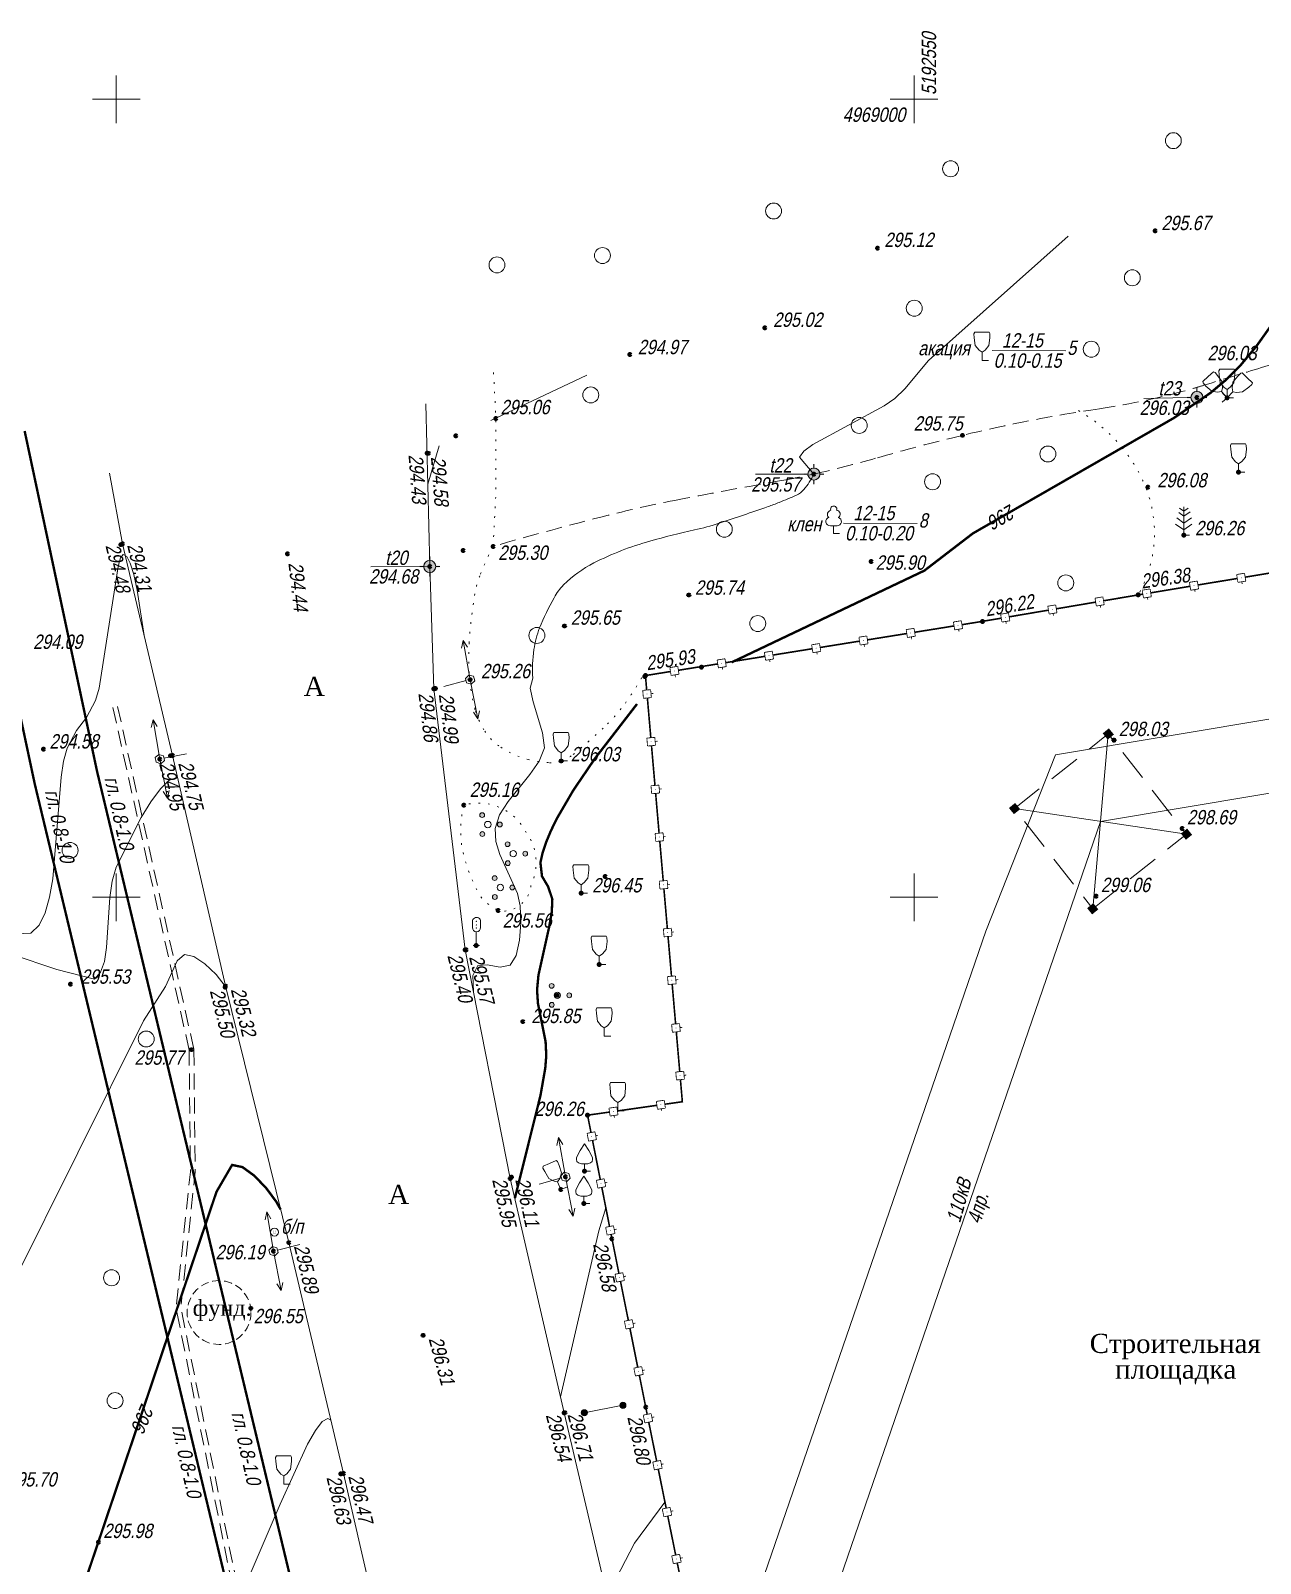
# Model space of a CAD drawing. Header units: metres. Extents: x 5191936 to 10384803, y 4968796 to 9938221.
# Drawn here: x 5192494.6 to 5192571.7, y 4968908.3 to 4969004.3 of the extents above; entities that cross this region are included whole.
import ezdxf

# ---------------------------------------------------------------- set-up
doc = ezdxf.new("R2010")
doc.units = ezdxf.units.M
for name, pattern in [('23', [3, 2, -1]), ('71100000a', [1, 0, -1]), ('DASHED', [0.75, 0.5, -0.25]), ('DASHEDX2', [1.5, 1, -0.5])]:
    doc.linetypes.add(name, pattern=pattern)
doc.layers.get('0').update_dxf_attribs({"lineweight": 18})
for name, color, linetype, lineweight in [('31252100', 7, 'Continuous', 18), ('51478210', 7, 'Continuous', 18), ('51478610', 7, 'Continuous', 18), ('62143700', 7, 'Continuous', 18), ('71100000', 7, 'Continuous', 18), ('71133100', 7, 'Continuous', 18), ('71133200', 7, 'Continuous', 18), ('71133300', 7, 'Continuous', 18), ('71133600', 7, 'Continuous', 18), ('71211000', 7, 'Continuous', 18), ('82212100', 7, 'Continuous', 18), ('CONTOURS-LABEL', 7, 'Continuous', 18), ('ELE_SKLAD', 7, 'Continuous', 18), ('GEO_POINTS', 7, 'Continuous', 18), ('Grid', 7, 'Continuous', 18), ('Otm', 7, 'Continuous', 18), ('R_Поверхность4_CNT-MAJ', 7, 'Continuous', 18), ('R_Поверхность4_CNT-MIN', 7, 'Continuous', 18), ('R_Поверхность5_CNT-MAJ', 7, 'Continuous', 18), ('R_Поверхность5_CNT-MIN', 7, 'Continuous', 18), ('Sit', 7, 'Continuous', 18), ('Text', 7, 'Continuous', 18), ('Text_com', 7, 'Continuous', 18), ('Us_znak', 7, 'Continuous', 18), ('Us_znak_fon', 7, 'Continuous', 18), ('Рамка и сетка', 7, 'Continuous', 18)]:
    doc.layers.add(name, color=color, linetype=linetype, lineweight=lineweight)
doc.styles.add('eskd', font='ESKD1.shx', dxfattribs={"width": 1.2, "oblique": 15})
doc.styles.get("Standard").update_dxf_attribs({"font": 'arial.ttf', "width": 0.8, "oblique": 13, "height": 0.9})
doc.styles.add('style1', font='times.ttf', dxfattribs={"height": 1})
doc.linetypes.add('ПОДЗ_ЛИНИИ_СВЯЗИ', pattern='A,4.8,-0.2,[133,ltypeshp.shx,S=0.2,R=0,X=-0.2,Y=0],-0.2,4.8,-2', length=12)

# ---------------------------------------------------------------- blocks, each defined once
blk = doc.blocks.new('NAPR')
at = {"layer": 'Us_znak', "color": 0, "linetype": 'Continuous', "lineweight": -2}
for p in [(-0.191, 2.038), (0.189, 2.037)]:
    blk.add_line(p, (0, 2.5), dxfattribs=at)
blk.add_lwpolyline([(0, 0), (0, 2.5)], dxfattribs=at)
blk = doc.blocks.new('51478210')
for p, q in [((0.05, 0.51), (0.05, 3.41)), ((-0.25, 0.52), (-0.55, 0)), ((0.35, 0.52), (-0.25, 0.52)), ((0, 0.05), (0.1, 0.05)), ((0, -0.05), (0, 0.05)), ((0.1, 0.05), (0.1, -0.05)), ((0.65, 0), (0.35, 0.52)), ((-0.55, 0), (-0.25, -0.52)), ((-0.25, -0.52), (0.35, -0.52)), ((0.1, -0.05), (0, -0.05)), ((0.35, -0.52), (0.65, 0))]:
    blk.add_line(p, q)
at = {"style": 'eskd', "oblique": 15}
blk.add_attdef('Z', (1.22, -0.87), '', height=2, dxfattribs=at)
blk = doc.blocks.new('51478610')
at = {"color": 7}
blk.add_wipeout([(0.5, 0.05), (0.48, 0.15), (0.44, 0.24), (0.39, 0.32), (0.32, 0.39), (0.24, 0.44), (0.15, 0.48), (0.05, 0.5), (-0.05, 0.5), (-0.15, 0.48), (-0.24, 0.44), (-0.32, 0.39), (-0.39, 0.32), (-0.44, 0.24), (-0.48, 0.15), (-0.5, 0.05), (-0.5, -0.05), (-0.48, -0.15), (-0.44, -0.24), (-0.39, -0.32), (-0.32, -0.39), (-0.24, -0.44), (-0.15, -0.48), (-0.05, -0.5), (0.05, -0.5), (0.15, -0.48), (0.24, -0.44), (0.32, -0.39), (0.39, -0.32), (0.44, -0.24), (0.48, -0.15), (0.5, -0.05)], dxfattribs=at)
at = {"color": 7, "const_width": 0.375}
blk.add_lwpolyline([(0.01, 0.01, 1), (-0.01, -0.01, 1), (0.01, 0.01)], format="xyb", close=True, dxfattribs=at)
blk.add_circle((0, 0), 0.5)
at = {"style": 'eskd', "oblique": 15}
blk.add_attdef('Z', (1.11, -0.78), '', height=2, dxfattribs=at)
blk = doc.blocks.new('71133200')
for p, q in [((-0.924145, 3.560442), (-1.024145, 3.360442)), ((-1.024145, 3.360442), (-0.977382, 2.864397)), ((-0.977382, 2.864397), (-0.861899, 1.88241)), ((-0.024145, 3.560442), (-0.924145, 3.560442)), ((-0.024145, 3.560442), (0.875855, 3.560442)), ((0.861899, 1.88241), (0.975974, 2.864397)), ((0.875855, 3.560442), (0.958164, 3.395824)), ((0.975974, 2.864397), (0.958164, 3.395824)), ((-0.861899, 1.88241), (-0.374616, 1.28565)), ((-0.374616, 1.28565), (0, 1.039723)), ((0, 1.039723), (0.401375, 1.321765)), ((0, 0), (0, 1.039723)), ((0.8, 0), (0, 0)), ((0.401375, 1.321765), (0.861899, 1.88241))]:
    blk.add_line(p, q)
at = {"style": 'eskd', "oblique": 14.99997778}
blk.add_attdef('Z', (1.873004, -0.239356), '', height=2, dxfattribs=at)
blk = doc.blocks.new('71133300')
for p, q in [((0, 0.91), (0, 0)), ((0, 0), (0.76, 0))]:
    blk.add_line(p, q)
blk.add_lwpolyline([(0, 0.91), (-0.38, 0.91), (-0.76, 1.03), (-0.95, 1.21), (-1.01, 1.47), (-0.99, 1.69), (-0.54, 2.57), (0, 3.42), (0.54, 2.57), (0.99, 1.69), (1.01, 1.47), (0.95, 1.21), (0.76, 1.03), (0.39, 0.91)], close=True)
at = {"style": 'eskd', "oblique": 15}
blk.add_attdef('Z', (1.77, -0.69), '', height=2, dxfattribs=at)
blk = doc.blocks.new('71133600')
for p, q in [((-0.86, 2.16), (0, 1.51)), ((-0.52, 3.39), (0, 3.02)), ((0, 3.02), (0.55, 3.39)), ((0, 1.51), (0.96, 2.16))]:
    blk.add_line(p, q)
for points in [[(-0.64, 2.84), (0, 2.37), (0, 2.37), (0.78, 2.93)], [(0.71, 0), (0, 0), (0, 3.55)], [(-1.05, 1.38), (0, 0.67), (1, 1.38)]]:
    blk.add_lwpolyline(points)
at = {"style": 'eskd', "oblique": 15}
blk.add_attdef('Z', (2.03, -0.19), '', height=2, dxfattribs=at)
blk = doc.blocks.new('62143700')
for p, q in [((-0.39, 0), (0.41, 0)), ((0, 1.73), (0, 0))]:
    blk.add_line(p, q)
for points in [[(0.55, 2.24), (0.55, 3.01, 1.009478), (-0.48, 2.98, 0.98)], [(-0.48, 2.98), (-0.48, 2.24, 1), (0.55, 2.24, -0.02)]]:
    blk.add_lwpolyline(points, format="xyb")
for centre in [(0, 3.01), (0.02, 2.58), (0.02, 2.18)]:
    blk.add_circle(centre, 0.02)
at = {"style": 'eskd', "oblique": 15}
blk.add_attdef('Z', (1.02, -0.16), '', height=2, dxfattribs=at)
blk = doc.blocks.new('31252100a')
blk.add_circle((0, 0), 1)
blk = doc.blocks.new('POINT')
at = {"layer": 'Us_znak', "linetype": 'Continuous', "lineweight": -2}
h = blk.add_hatch(color=0, dxfattribs=at)
edge = h.paths.add_edge_path()
edge.add_arc((0, 0), 0.05, 0, 360)
at = {"layer": 'Us_znak_fon', "linetype": 'Continuous', "true_color": 0xffffff}
blk.add_hatch(color=7, dxfattribs=at).paths.add_polyline_path([(-0.422, 0.05, -0.346708), (-0.05, 0.422), (-0.05, 0.625), (0.05, 0.625), (0.05, 0.422, -0.346708), (0.422, 0.05), (0.625, 0.05), (0.625, -0.05), (0.422, -0.05, -0.346708), (0.05, -0.422), (0.05, -0.625), (-0.05, -0.625), (-0.05, -0.422, -0.346708), (-0.422, -0.05), (-0.625, -0.05), (-0.625, 0.05)])
at = {"layer": 'Us_znak', "color": 0, "linetype": 'Continuous', "lineweight": -2}
for p, q in [((-0.625, 0), (-0.375, 0)), ((0, 0.375), (0, 0.625)), ((0.375, 0), (0.625, 0)), ((0, -0.625), (0, -0.375))]:
    blk.add_line(p, q, dxfattribs=at)
for radius in [0.375, 0.05]:
    blk.add_circle((0, 0), radius, dxfattribs=at)
blk = doc.blocks.new('71211000')
at = {"linetype": 'Continuous'}
h = blk.add_hatch(color=256, dxfattribs=at)
h.paths.add_polyline_path([(-0.39, -1.19, 1), (-0.99, -1.19, 1)])
h.paths.add_polyline_path([(-0.41, 1.18, 1), (-1.01, 1.18, 1)])
h.paths.add_polyline_path([(1.2, 0, 1), (1.8, 0, 1)])
for centre, radius in [((-0.71, 1.18), 0.3), ((0, 0), 0.4), ((1.5, 0), 0.3), ((-0.69, -1.19), 0.3)]:
    blk.add_circle(centre, radius)
blk = doc.blocks.new('GRID')
at = {"layer": 'Grid', "color": 104}
blk.add_line((-1.5, 0), (1.5, 0), dxfattribs=at)
for points in [[(0, 0), (0, 1.5)], [(0, 0), (0, -1.5)]]:
    blk.add_lwpolyline(points, dxfattribs=at)
blk = doc.blocks.new('71133100')
for p, q in [((-0.39, 0.96), (0.43, 0.96)), ((0, 0.96), (0, 0)), ((0, 0), (0.75, 0))]:
    blk.add_line(p, q)
for centre, radius, start, end in [((-0.44, 1.5), 0.538, 107.1058, 275.2306), ((-0.26, 2.38), 0.52, 101.09, 227.21), ((0.01, 3.04), 0.39, 339.52, 198.62), ((0.33, 2.4), 0.5, 301.87, 85.62), ((0.46, 1.48), 0.52, 267.04, 76.7)]:
    blk.add_arc(centre, radius, start, end)
at = {"style": 'eskd', "oblique": 15}
blk.add_attdef('Z', (1.7, -0.17), '', height=2, dxfattribs=at)
blk = doc.blocks.new('*U137')
at = {"layer": '82212100', "linetype": 'Continuous', "ltscale": 0.5}
for points in [[(5192570.53, 4968970.023, 1), (5192570.481, 4968970.015, 1)], [(5192564.611, 4968969.042, 1), (5192564.562, 4968969.033, 1)], [(5192567.571, 4968969.532, 1), (5192567.521, 4968969.524, 1)], [(5192558.695, 4968968.039, 1), (5192558.646, 4968968.03, 1)], [(5192561.653, 4968968.541, 1), (5192561.604, 4968968.533, 1)], [(5192555.738, 4968967.536, 1), (5192555.689, 4968967.528, 1)], [(5192549.816, 4968966.571, 1), (5192549.767, 4968966.563, 1)], [(5192552.778, 4968967.047, 1), (5192552.729, 4968967.039, 1)], [(5192543.892, 4968965.619, 1), (5192543.843, 4968965.611, 1)], [(5192546.854, 4968966.095, 1), (5192546.805, 4968966.087, 1)], [(5192535.006, 4968964.19, 1), (5192534.957, 4968964.183, 1)], [(5192537.968, 4968964.667, 1), (5192537.919, 4968964.659, 1)], [(5192540.93, 4968965.143, 1), (5192540.881, 4968965.135, 1)], [(5192533.262, 4968962.764, 1), (5192533.266, 4968962.714, 1)], [(5192533.521, 4968959.775, 1), (5192533.525, 4968959.726, 1)], [(5192533.78, 4968956.787, 1), (5192533.784, 4968956.737, 1)], [(5192534.039, 4968953.798, 1), (5192534.043, 4968953.748, 1)], [(5192534.298, 4968950.809, 1), (5192534.302, 4968950.759, 1)], [(5192534.557, 4968947.82, 1), (5192534.561, 4968947.77, 1)], [(5192534.816, 4968944.832, 1), (5192534.82, 4968944.782, 1)], [(5192535.075, 4968941.843, 1), (5192535.079, 4968941.793, 1)], [(5192535.334, 4968938.854, 1), (5192535.338, 4968938.804, 1)], [(5192531.187, 4968936.584, 1), (5192531.137, 4968936.577, 1)], [(5192534.157, 4968937.007, 1), (5192534.107, 4968937, 1)], [(5192529.796, 4968935.041, 1), (5192529.806, 4968934.992, 1)], [(5192530.377, 4968932.098, 1), (5192530.387, 4968932.049, 1)], [(5192530.959, 4968929.154, 1), (5192530.968, 4968929.105, 1)], [(5192531.547, 4968926.213, 1), (5192531.557, 4968926.164, 1)], [(5192532.137, 4968923.271, 1), (5192532.147, 4968923.222, 1)], [(5192532.727, 4968920.33, 1), (5192532.737, 4968920.281, 1)], [(5192533.318, 4968917.389, 1), (5192533.328, 4968917.34, 1)], [(5192533.914, 4968914.448, 1), (5192533.924, 4968914.399, 1)], [(5192534.509, 4968911.508, 1), (5192534.519, 4968911.459, 1)], [(5192535.104, 4968908.568, 1), (5192535.114, 4968908.519, 1)]]:
    blk.add_hatch(color=256, dxfattribs=at).paths.add_polyline_path(points, flags=0)
for points in [[(5192567.793, 4968969.569, 0.1, 0.1, 0), (5192570.259, 4968969.978, 0.1, 0.1, 0)], [(5192570.752, 4968970.06, 0.1, 0.1, 0), (5192573.219, 4968970.469, 0.1, 0.1, 0)], [(5192561.875, 4968968.579, 0.1, 0.1, 0), (5192564.048, 4968968.948, 0.1, 0.1, 0), (5192564.34, 4968968.997, 0, 0, 0)], [(5192564.833, 4968969.078, 0.1, 0.1, 0), (5192567.299, 4968969.487, 0.1, 0.1, 0)], [(5192558.917, 4968968.076, 0.1, 0.1, 0), (5192561.382, 4968968.495, 0.1, 0.1, 0)], [(5192553, 4968967.083, 0.1, 0.1, 0), (5192554.283, 4968967.289, 0.1, 0.1, 0), (5192555.467, 4968967.49, 0, 0, 0)], [(5192555.96, 4968967.574, 0.1, 0.1, 0), (5192558.424, 4968967.993, 0.1, 0.1, 0)], [(5192547.076, 4968966.131, 0.1, 0.1, 0), (5192549.545, 4968966.527, 0.1, 0.1, 0)], [(5192550.038, 4968966.607, 0.1, 0.1, 0), (5192552.507, 4968967.003, 0.1, 0.1, 0)], [(5192541.152, 4968965.178, 0.1, 0.1, 0), (5192543.621, 4968965.575, 0.1, 0.1, 0)], [(5192544.114, 4968965.654, 0.1, 0.1, 0), (5192546.583, 4968966.051, 0.1, 0.1, 0)], [(5192535.228, 4968964.226, 0.1, 0.1, 0), (5192537.697, 4968964.623, 0.1, 0.1, 0)], [(5192538.19, 4968964.702, 0.1, 0.1, 0), (5192540.659, 4968965.099, 0.1, 0.1, 0)], [(5192533.243, 4968962.988, 0.1, 0.1, 0), (5192533.164, 4968963.894, 0.1, 0.1, 0), (5192534.735, 4968964.147, 0, 0, 0)], [(5192533.502, 4968960, 0.1, 0.1, 0), (5192533.286, 4968962.49, 0.1, 0.1, 0)], [(5192533.761, 4968957.011, 0.1, 0.1, 0), (5192533.545, 4968959.502, 0.1, 0.1, 0)], [(5192534.02, 4968954.022, 0.1, 0.1, 0), (5192533.804, 4968956.513, 0.1, 0.1, 0)], [(5192534.279, 4968951.033, 0.1, 0.1, 0), (5192534.063, 4968953.524, 0.1, 0.1, 0)], [(5192534.538, 4968948.044, 0.1, 0.1, 0), (5192534.322, 4968950.535, 0.1, 0.1, 0)], [(5192534.797, 4968945.056, 0.1, 0.1, 0), (5192534.581, 4968947.546, 0.1, 0.1, 0)], [(5192535.056, 4968942.067, 0.1, 0.1, 0), (5192534.84, 4968944.558, 0.1, 0.1, 0)], [(5192535.315, 4968939.078, 0.1, 0.1, 0), (5192535.099, 4968941.569, 0.1, 0.1, 0)], [(5192534.38, 4968937.038, 0.1, 0.1, 0), (5192535.478, 4968937.194, 0.1, 0.1, 0), (5192535.358, 4968938.58, 0, 0, 0)], [(5192529.753, 4968935.261, 0.1, 0.1, 0), (5192529.538, 4968936.35, 0.1, 0.1, 0), (5192530.914, 4968936.546, 0, 0, 0)], [(5192531.409, 4968936.616, 0.1, 0.1, 0), (5192533.885, 4968936.968, 0.1, 0.1, 0)], [(5192530.334, 4968932.318, 0.1, 0.1, 0), (5192529.849, 4968934.771, 0.1, 0.1, 0)], [(5192530.915, 4968929.375, 0.1, 0.1, 0), (5192530.431, 4968931.828, 0.1, 0.1, 0)], [(5192531.503, 4968926.433, 0.1, 0.1, 0), (5192531.067, 4968928.608, 0.1, 0.1, 0), (5192531.012, 4968928.885, 0, 0, 0)], [(5192532.093, 4968923.492, 0.1, 0.1, 0), (5192531.601, 4968925.943, 0.1, 0.1, 0)], [(5192532.683, 4968920.55, 0.1, 0.1, 0), (5192532.191, 4968923.002, 0.1, 0.1, 0)], [(5192533.274, 4968917.609, 0.1, 0.1, 0), (5192533.185, 4968918.05, 0.1, 0.1, 0), (5192532.781, 4968920.06, 0, 0, 0)], [(5192533.869, 4968914.669, 0.1, 0.1, 0), (5192533.373, 4968917.119, 0.1, 0.1, 0)], [(5192534.464, 4968911.729, 0.1, 0.1, 0), (5192533.968, 4968914.179, 0.1, 0.1, 0)], [(5192535.06, 4968908.788, 0.1, 0.1, 0), (5192534.563, 4968911.238, 0.1, 0.1, 0)], [(5192535.655, 4968905.848, 0.1, 0.1, 0), (5192535.159, 4968908.298, 0.1, 0.1, 0)]]:
    blk.add_lwpolyline(points, format="xyseb", dxfattribs=at)
at = {"layer": '82212100', "linetype": 'Continuous', "ltscale": 0.5, "const_width": 0.05}
for points in [[(5192570.218, 4968970.225), (5192570.711, 4968970.306)], [(5192570.3, 4968969.731), (5192570.218, 4968970.225)], [(5192570.711, 4968970.306), (5192570.793, 4968969.813)], [(5192564.299, 4968969.243), (5192564.792, 4968969.325)], [(5192564.381, 4968968.75), (5192564.299, 4968969.243)], [(5192564.792, 4968969.325), (5192564.874, 4968968.832)], [(5192567.258, 4968969.734), (5192567.752, 4968969.816)], [(5192567.34, 4968969.241), (5192567.258, 4968969.734)], [(5192567.834, 4968969.322), (5192567.34, 4968969.241)], [(5192567.587, 4968969.282), (5192567.611, 4968969.134)], [(5192567.752, 4968969.816), (5192567.834, 4968969.322)], [(5192570.793, 4968969.813), (5192570.3, 4968969.731)], [(5192570.546, 4968969.772), (5192570.571, 4968969.624)], [(5192558.382, 4968968.239), (5192558.875, 4968968.323)], [(5192558.466, 4968967.746), (5192558.382, 4968968.239)], [(5192558.875, 4968968.323), (5192558.959, 4968967.83)], [(5192561.34, 4968968.742), (5192561.833, 4968968.826)], [(5192561.424, 4968968.249), (5192561.34, 4968968.742)], [(5192561.917, 4968968.333), (5192561.424, 4968968.249)], [(5192561.67, 4968968.291), (5192561.695, 4968968.143)], [(5192561.833, 4968968.826), (5192561.917, 4968968.333)], [(5192564.874, 4968968.832), (5192564.381, 4968968.75)], [(5192564.627, 4968968.791), (5192564.652, 4968968.643)], [(5192552.467, 4968967.25), (5192552.961, 4968967.33)], [(5192552.546, 4968966.757), (5192552.467, 4968967.25)], [(5192552.961, 4968967.33), (5192553.04, 4968966.836)], [(5192555.425, 4968967.737), (5192555.918, 4968967.82)], [(5192555.509, 4968967.244), (5192555.425, 4968967.737)], [(5192556.002, 4968967.327), (5192555.509, 4968967.244)], [(5192555.755, 4968967.286), (5192555.78, 4968967.138)], [(5192555.918, 4968967.82), (5192556.002, 4968967.327)], [(5192558.959, 4968967.83), (5192558.466, 4968967.746)], [(5192558.713, 4968967.788), (5192558.738, 4968967.64)], [(5192546.543, 4968966.298), (5192547.037, 4968966.377)], [(5192546.622, 4968965.804), (5192546.543, 4968966.298)], [(5192547.037, 4968966.377), (5192547.116, 4968965.884)], [(5192549.505, 4968966.774), (5192549.999, 4968966.853)], [(5192549.584, 4968966.28), (5192549.505, 4968966.774)], [(5192550.078, 4968966.36), (5192549.584, 4968966.28)], [(5192549.831, 4968966.32), (5192549.855, 4968966.172)], [(5192549.999, 4968966.853), (5192550.078, 4968966.36)], [(5192553.04, 4968966.836), (5192552.546, 4968966.757)], [(5192552.793, 4968966.796), (5192552.817, 4968966.648)], [(5192540.619, 4968965.346), (5192541.113, 4968965.425)], [(5192540.698, 4968964.852), (5192540.619, 4968965.346)], [(5192541.113, 4968965.425), (5192541.192, 4968964.932)], [(5192543.581, 4968965.822), (5192544.075, 4968965.901)], [(5192543.66, 4968965.328), (5192543.581, 4968965.822)], [(5192544.154, 4968965.408), (5192543.66, 4968965.328)], [(5192543.907, 4968965.368), (5192543.931, 4968965.22)], [(5192544.075, 4968965.901), (5192544.154, 4968965.408)], [(5192547.116, 4968965.884), (5192546.622, 4968965.804)], [(5192546.869, 4968965.844), (5192546.893, 4968965.696)], [(5192534.695, 4968964.394), (5192535.189, 4968964.473)], [(5192534.774, 4968963.9), (5192534.695, 4968964.394)], [(5192535.189, 4968964.473), (5192535.268, 4968963.979)], [(5192537.657, 4968964.87), (5192538.151, 4968964.949)], [(5192537.736, 4968964.376), (5192537.657, 4968964.87)], [(5192538.23, 4968964.455), (5192537.736, 4968964.376)], [(5192537.983, 4968964.416), (5192538.007, 4968964.268)], [(5192538.151, 4968964.949), (5192538.23, 4968964.455)], [(5192541.192, 4968964.932), (5192540.698, 4968964.852)], [(5192540.945, 4968964.892), (5192540.969, 4968964.744)], [(5192535.268, 4968963.979), (5192534.774, 4968963.9)], [(5192535.021, 4968963.94), (5192535.045, 4968963.792)], [(5192532.994, 4968962.967), (5192533.492, 4968963.01)], [(5192533.037, 4968962.469), (5192532.994, 4968962.967)], [(5192533.535, 4968962.512), (5192533.037, 4968962.469)], [(5192533.492, 4968963.01), (5192533.535, 4968962.512)], [(5192533.513, 4968962.761), (5192533.663, 4968962.774)], [(5192533.253, 4968959.978), (5192533.751, 4968960.021)], [(5192533.296, 4968959.48), (5192533.253, 4968959.978)], [(5192533.794, 4968959.523), (5192533.296, 4968959.48)], [(5192533.751, 4968960.021), (5192533.794, 4968959.523)], [(5192533.772, 4968959.772), (5192533.922, 4968959.785)], [(5192533.512, 4968956.989), (5192534.01, 4968957.032)], [(5192533.555, 4968956.491), (5192533.512, 4968956.989)], [(5192534.053, 4968956.534), (5192533.555, 4968956.491)], [(5192534.01, 4968957.032), (5192534.053, 4968956.534)], [(5192534.031, 4968956.783), (5192534.181, 4968956.796)], [(5192533.771, 4968954), (5192534.269, 4968954.044)], [(5192533.814, 4968953.502), (5192533.771, 4968954)], [(5192534.269, 4968954.044), (5192534.312, 4968953.546)], [(5192534.29, 4968953.795), (5192534.44, 4968953.808)], [(5192534.312, 4968953.546), (5192533.814, 4968953.502)], [(5192534.03, 4968951.012), (5192534.528, 4968951.055)], [(5192534.073, 4968950.514), (5192534.03, 4968951.012)], [(5192534.528, 4968951.055), (5192534.571, 4968950.557)], [(5192534.549, 4968950.806), (5192534.699, 4968950.819)], [(5192534.571, 4968950.557), (5192534.073, 4968950.514)], [(5192534.289, 4968948.023), (5192534.787, 4968948.066)], [(5192534.332, 4968947.525), (5192534.289, 4968948.023)], [(5192534.787, 4968948.066), (5192534.83, 4968947.568)], [(5192534.83, 4968947.568), (5192534.332, 4968947.525)], [(5192534.808, 4968947.817), (5192534.958, 4968947.83)], [(5192534.548, 4968945.034), (5192535.046, 4968945.077)], [(5192534.591, 4968944.536), (5192534.548, 4968945.034)], [(5192535.046, 4968945.077), (5192535.089, 4968944.579)], [(5192535.089, 4968944.579), (5192534.591, 4968944.536)], [(5192535.067, 4968944.828), (5192535.217, 4968944.841)], [(5192534.807, 4968942.045), (5192535.305, 4968942.088)], [(5192534.85, 4968941.547), (5192534.807, 4968942.045)], [(5192535.348, 4968941.59), (5192534.85, 4968941.547)], [(5192535.305, 4968942.088), (5192535.348, 4968941.59)], [(5192535.326, 4968941.839), (5192535.476, 4968941.852)], [(5192535.066, 4968939.056), (5192535.564, 4968939.1)], [(5192535.109, 4968938.558), (5192535.066, 4968939.056)], [(5192535.607, 4968938.602), (5192535.109, 4968938.558)], [(5192535.564, 4968939.1), (5192535.607, 4968938.602)], [(5192535.585, 4968938.851), (5192535.735, 4968938.864)], [(5192530.879, 4968936.793), (5192531.374, 4968936.863)], [(5192530.95, 4968936.298), (5192530.879, 4968936.793)], [(5192531.445, 4968936.368), (5192530.95, 4968936.298)], [(5192531.197, 4968936.333), (5192531.218, 4968936.185)], [(5192531.374, 4968936.863), (5192531.445, 4968936.368)], [(5192533.849, 4968937.215), (5192534.344, 4968937.286)], [(5192533.92, 4968936.72), (5192533.849, 4968937.215)], [(5192534.415, 4968936.791), (5192533.92, 4968936.72)], [(5192534.167, 4968936.756), (5192534.188, 4968936.607)], [(5192534.344, 4968937.286), (5192534.415, 4968936.791)], [(5192529.507, 4968935.213), (5192529.998, 4968935.31)], [(5192529.604, 4968934.722), (5192529.507, 4968935.213)], [(5192530.095, 4968934.819), (5192529.604, 4968934.722)], [(5192529.998, 4968935.31), (5192530.095, 4968934.819)], [(5192530.046, 4968935.065), (5192530.193, 4968935.094)], [(5192530.089, 4968932.27), (5192530.579, 4968932.367)], [(5192530.186, 4968931.779), (5192530.089, 4968932.27)], [(5192530.676, 4968931.876), (5192530.186, 4968931.779)], [(5192530.579, 4968932.367), (5192530.676, 4968931.876)], [(5192530.628, 4968932.121), (5192530.775, 4968932.151)], [(5192530.67, 4968929.327), (5192531.16, 4968929.424)], [(5192530.767, 4968928.836), (5192530.67, 4968929.327)], [(5192531.257, 4968928.933), (5192530.767, 4968928.836)], [(5192531.16, 4968929.424), (5192531.257, 4968928.933)], [(5192531.209, 4968929.178), (5192531.356, 4968929.207)], [(5192531.258, 4968926.384), (5192531.748, 4968926.482)], [(5192531.356, 4968925.894), (5192531.258, 4968926.384)], [(5192531.846, 4968925.992), (5192531.356, 4968925.894)], [(5192531.748, 4968926.482), (5192531.846, 4968925.992)], [(5192531.797, 4968926.237), (5192531.944, 4968926.267)], [(5192531.848, 4968923.443), (5192532.338, 4968923.541)], [(5192531.946, 4968922.952), (5192531.848, 4968923.443)], [(5192532.436, 4968923.051), (5192531.946, 4968922.952)], [(5192532.338, 4968923.541), (5192532.436, 4968923.051)], [(5192532.387, 4968923.296), (5192532.534, 4968923.325)], [(5192532.438, 4968920.501), (5192532.928, 4968920.6)], [(5192532.536, 4968920.011), (5192532.438, 4968920.501)], [(5192533.026, 4968920.109), (5192532.536, 4968920.011)], [(5192532.928, 4968920.6), (5192533.026, 4968920.109)], [(5192532.977, 4968920.355), (5192533.124, 4968920.384)], [(5192533.029, 4968917.56), (5192533.519, 4968917.659)], [(5192533.128, 4968917.07), (5192533.029, 4968917.56)], [(5192533.618, 4968917.169), (5192533.128, 4968917.07)], [(5192533.519, 4968917.659), (5192533.618, 4968917.169)], [(5192533.568, 4968917.414), (5192533.715, 4968917.444)], [(5192533.624, 4968914.619), (5192534.114, 4968914.718)], [(5192533.723, 4968914.129), (5192533.624, 4968914.619)], [(5192534.114, 4968914.718), (5192534.213, 4968914.228)], [(5192534.164, 4968914.473), (5192534.311, 4968914.503)], [(5192534.213, 4968914.228), (5192533.723, 4968914.129)], [(5192534.219, 4968911.679), (5192534.709, 4968911.778)], [(5192534.318, 4968911.189), (5192534.219, 4968911.679)], [(5192534.709, 4968911.778), (5192534.809, 4968911.288)], [(5192534.759, 4968911.533), (5192534.906, 4968911.563)], [(5192534.809, 4968911.288), (5192534.318, 4968911.189)], [(5192534.814, 4968908.739), (5192535.305, 4968908.838)], [(5192534.914, 4968908.249), (5192534.814, 4968908.739)], [(5192535.305, 4968908.838), (5192535.404, 4968908.348)], [(5192535.354, 4968908.593), (5192535.501, 4968908.623)], [(5192535.404, 4968908.348), (5192534.914, 4968908.249)]]:
    blk.add_lwpolyline(points, dxfattribs=at)

msp = doc.modelspace()

# ---------------------------------------------------------------- hatches: boundary and pattern name
at = {"linetype": '23'}
for points in [[(5192562.136, 4968959.884), (5192562.525, 4968960.198), (5192562.211, 4968960.587), (5192561.822, 4968960.273)], [(5192556.26, 4968955.208), (5192556.649, 4968955.522), (5192556.335, 4968955.912), (5192555.946, 4968955.598)], [(5192567.037, 4968953.606), (5192567.426, 4968953.92), (5192567.112, 4968954.309), (5192566.723, 4968953.995)], [(5192561.16, 4968948.93), (5192561.55, 4968949.244), (5192561.236, 4968949.633), (5192560.847, 4968949.319)]]:
    msp.add_hatch(color=256, dxfattribs=at).paths.add_polyline_path(points)
at = {"layer": 'Sit'}
h = msp.add_hatch(color=256, dxfattribs=at)
h.dxf.hatch_style = 1
edge = h.paths.add_edge_path()
edge.add_arc((5192531.753, 4968918.176), 0.192, 0, 360)
h = msp.add_hatch(color=256, dxfattribs=at)
h.dxf.hatch_style = 1
edge = h.paths.add_edge_path()
edge.add_arc((5192529.333, 4968917.704), 0.192, 0, 360)

# ---------------------------------------------------------------- linework, layer by layer
at = {"color": 192, "linetype": 'ПОДЗ_ЛИНИИ_СВЯЗИ', "lineweight": 60, "ltscale": 0.4, "const_width": 0.15, "elevation": 294.927, "flags": 128}
msp.add_lwpolyline([(5192494.256, 4968979.22), (5192498.8, 4968957.872), (5192519.02, 4968873.561), (5192524.041, 4968852.259)], dxfattribs=at)
at = {"color": 192, "linetype": 'ПОДЗ_ЛИНИИ_СВЯЗИ', "lineweight": 60, "ltscale": 0.4, "const_width": 0.15, "flags": 128}
msp.add_lwpolyline([(5192490.345, 4968978.459), (5192494.889, 4968957.11), (5192515.109, 4968872.799), (5192520.131, 4968851.497)], dxfattribs=at)
at = {"layer": '71100000', "linetype": '71100000a', "ltscale": 0.5, "elevation": 295.296, "flags": 128}
msp.add_lwpolyline([(5192523.617, 4968971.985), (5192523.781, 4968975.101), (5192523.781, 4968977.943), (5192523.782, 4968980.156), (5192523.626, 4968983.29)], dxfattribs=at)
at = {"layer": '71100000', "linetype": '71100000a', "ltscale": 0.5, "flags": 128}
msp.add_lwpolyline([(5192560.304, 4968980.5, -0.165459), (5192564.513, 4968975.719, -0.227063), (5192564.048, 4968968.948, -3.029045)], format="xyb", dxfattribs=at)
at = {"layer": '71100000', "linetype": '71100000a', "ltscale": 0.5}
msp.add_lwpolyline([(5192533.017, 4968963.923, -0.033341), (5192531.908, 4968962.172, -0.040077), (5192530.782, 4968960.864, -0.02593), (5192528.642, 4968958.958, -0.086762), (5192527.886, 4968958.542, -0.09468), (5192527.146, 4968958.437, -0.052085), (5192525.81, 4968958.641, -0.080866), (5192524.101, 4968959.4, -0.105772), (5192523.089, 4968960.42, -0.071558), (5192522.516, 4968961.677, -0.049588), (5192522.149, 4968963.632, -0.036869), (5192522.119, 4968965.955, -0.027793), (5192522.477, 4968969.014, -0.048657), (5192522.789, 4968970.146, -0.028294), (5192523.617, 4968971.985)], format="xyb", dxfattribs=at)
at = {"layer": '71100000', "linetype": '71100000a', "ltscale": 0.5, "elevation": 295.156, "flags": 128}
msp.add_lwpolyline([(5192521.785, 4968955.778, 0.101262), (5192521.653, 4968953.227, 0.092225), (5192522.867, 4968950.014, 0.102636), (5192523.938, 4968949.172, 0.17476), (5192524.905, 4968949.285, 0.282965), (5192525.992, 4968950.784, 0.27822), (5192525.72, 4968954.011, 0.365399), (5192521.785, 4968955.778, -7.364378)], format="xyb", dxfattribs=at)
at = {"layer": 'GEO_POINTS', "lineweight": 60}
for centre in [(5192565.106, 4968991.754, 295.672), (5192547.717, 4968990.674, 295.124), (5192540.651, 4968985.684, 295.02), (5192532.186, 4968984.003, 294.974), (5192567.732, 4968981.317, 296.028), (5192569.616, 4968981.302, 296.151), (5192523.782, 4968980.006, 295.055), (5192521.275, 4968978.919, 294.594), (5192553.028, 4968978.944, 295.75), (5192519.478, 4968977.828, 294.432), (5192519.572, 4968977.819, 294.582), (5192570.34, 4968976.636, 296.151), (5192543.725, 4968976.52, 295.573), (5192564.661, 4968975.694, 296.082), (5192500.294, 4968972.095, 294.484), (5192500.399, 4968972.144, 294.306), (5192523.617, 4968971.985, 295.296), (5192566.906, 4968972.688, 296.257), (5192510.731, 4968971.519, 294.441), (5192521.741, 4968971.737, 294.752), (5192547.305, 4968971.035, 295.904), (5192519.647, 4968970.728, 294.676), (5192564.048, 4968968.948, 296.382), (5192535.882, 4968968.942, 295.735), (5192554.283, 4968967.289, 296.224), (5192528.088, 4968967, 295.652), (5192536.67, 4968964.415, 295.973), (5192522.172, 4968963.637, 295.26), (5192533.131, 4968963.826, 295.932), (5192533.164, 4968963.894, 295.933), (5192519.898, 4968963.057, 294.857), (5192519.996, 4968963.08, 294.989), (5192562.531, 4968959.842, 298.03), (5192495.431, 4968959.285, 294.584), (5192502.731, 4968958.664, 294.927), (5192503.392, 4968958.875, 294.946), (5192503.518, 4968958.88, 294.749), (5192527.886, 4968958.542, 296.035), (5192521.785, 4968955.778, 295.156), (5192566.8, 4968954.31, 298.693), (5192530.641, 4968951.309, 296.294), (5192529.13, 4968950.264, 296.448), (5192561.414, 4968950.07, 299.06), (5192523.938, 4968949.172, 295.561), (5192522.555, 4968946.985, 295.586), (5192521.868, 4968946.71, 295.405), (5192521.937, 4968946.705, 295.572), (5192530.272, 4968945.791, 296.04), (5192497.134, 4968944.552, 295.526), (5192506.832, 4968944.377, 295.505), (5192506.848, 4968944.446, 295.319), (5192527.64, 4968943.86, 296.097), (5192525.474, 4968942.211, 295.854), (5192504.715, 4968940.457, 295.766), (5192529.538, 4968936.35, 296.256), (5192524.76, 4968932.473, 296.113), (5192528.148, 4968932.482, 296.726), (5192529.349, 4968932.848, 296.432), (5192524.696, 4968932.389, 295.95), (5192527.865, 4968931.694, 296.512), (5192529.305, 4968930.821, 296.285), (5192509.868, 4968929.015, 295.998), (5192509.858, 4968927.826, 296.193), (5192510.809, 4968928.365, 295.888), (5192531.067, 4968928.608, 296.581), (5192508.425, 4968924.252, 296.554), (5192519.24, 4968922.558, 296.313), (5192531.753, 4968918.176, 296.834), (5192528.063, 4968917.707, 296.543), (5192528.109, 4968917.713, 296.715), (5192529.333, 4968917.704, 296.737), (5192533.185, 4968918.05, 296.803), (5192514.076, 4968913.882, 296.628), (5192514.234, 4968913.904, 296.467), (5192498.883, 4968909.597, 295.978)]:
    msp.add_circle(centre, 0.06, dxfattribs=at)
at = {"layer": 'R_Поверхность4_CNT-MAJ', "color": 32, "const_width": 0.15, "elevation": 296, "flags": 128}
for points in [[(5192575.033, 4968992.594), (5192574.715, 4968991.135), (5192574.285, 4968989.72), (5192573.743, 4968988.351), (5192573.088, 4968987.026), (5192572.322, 4968985.746), (5192571.443, 4968984.511), (5192570.452, 4968983.321), (5192569.573, 4968982.44), (5192568.578, 4968981.605), (5192566.309, 4968980.047), (5192553.689, 4968972.803), (5192550.646, 4968970.469), (5192538.572, 4968964.725)], [(5192532.637, 4968962.113), (5192529.993, 4968958.691), (5192528.644, 4968956.706), (5192527.626, 4968954.959), (5192527.241, 4968954.174), (5192526.939, 4968953.449), (5192526.719, 4968952.783), (5192526.582, 4968952.176), (5192526.682, 4968951.32), (5192527.067, 4968950.667), (5192527.329, 4968949.885), (5192527.295, 4968949.08), (5192527.131, 4968948.151), (5192526.458, 4968945.117), (5192526.372, 4968944.19), (5192526.429, 4968943.344), (5192526.907, 4968940.965), (5192526.949, 4968940.084), (5192526.886, 4968939.293), (5192526.585, 4968937.579), (5192524.981, 4968931.144)]]:
    msp.add_lwpolyline(points, dxfattribs=at)
at = {"layer": 'R_Поверхность4_CNT-MAJ', "color": 32, "const_width": 0.15, "flags": 128}
for points, elevation in [([(5192523.566, 4968971.979), (5192523.566, 4968971.979)], 8), ([(5192523.579, 4968971.98), (5192523.579, 4968971.98)], 6), ([(5192523.592, 4968971.982), (5192523.592, 4968971.982)], 4), ([(5192523.605, 4968971.984), (5192523.605, 4968971.984)], 2)]:
    msp.add_lwpolyline(points, close=True, dxfattribs=dict(at, elevation=elevation))
msp.add_lwpolyline([(5192523.617, 4968971.985), (5192523.617, 4968971.985)], close=True, dxfattribs=at)
at = {"layer": 'R_Поверхность4_CNT-MIN', "color": 32, "flags": 128}
for points, elevation in [([(5192559.652, 4968991.415), (5192550.905, 4968983.634), (5192549.427, 4968981.857), (5192548.785, 4968981.255), (5192548.131, 4968980.793), (5192543.659, 4968978.363), (5192543.089, 4968977.947), (5192542.816, 4968977.585), (5192543.72, 4968976.519), (5192543.72, 4968976.519)], 295.5), ([(5192523.481, 4968979.876), (5192529.493, 4968982.722)], 295), ([(5192520.232, 4968978.286), (5192519.524, 4968975.876)], 294.5), ([(5192526.097, 4968963.729), (5192525.935, 4968963.097), (5192526.137, 4968962.257), (5192526.705, 4968960.306), (5192526.828, 4968959.375), (5192526.501, 4968958.534), (5192525.928, 4968957.694), (5192524.558, 4968956.011), (5192524.017, 4968955.163), (5192523.741, 4968954.309), (5192523.792, 4968953.503), (5192524.043, 4968952.684), (5192525.152, 4968950.24), (5192525.321, 4968949.463), (5192525.351, 4968948.403), (5192525.276, 4968947.31), (5192525.067, 4968946.362), (5192524.695, 4968945.74), (5192524.05, 4968945.63), (5192523.255, 4968945.779), (5192522.663, 4968945.719), (5192522.34, 4968945.101), (5192522.382, 4968944.106)], 295.5), ([(5192530.684, 4968930.545), (5192530.246, 4968929.095), (5192527.835, 4968918.702)], 296.5), ([(5192534.386, 4968912.115), (5192532.471, 4968909.544), (5192530.762, 4968906.244)], 297)]:
    msp.add_lwpolyline(points, dxfattribs=dict(at, elevation=elevation))
at = {"layer": 'R_Поверхность4_CNT-MIN', "color": 32}
msp.add_lwpolyline([(5192526.097, 4968963.729, -0.047079), (5192526.175, 4968965.522, -0.060351), (5192526.534, 4968966.877, -0.032486), (5192527.436, 4968968.774, -0.068353), (5192528.039, 4968969.574, -0.079957), (5192529.931, 4968970.951, -0.049377), (5192533.448, 4968972.319, -0.013456), (5192536.241, 4968973.019, 0.024271), (5192537.781, 4968973.44, 0.002924), (5192539.307, 4968973.948, 0.002888), (5192540.847, 4968974.481, 0.011034), (5192541.548, 4968974.745, 0.007053), (5192542.629, 4968975.198, 0.117772), (5192543.093, 4968975.548, 0.058578), (5192543.72, 4968976.519)], format="xyb", dxfattribs=at)
at = {"layer": 'R_Поверхность4_CNT-MIN', "color": 32, "flags": 128}
for points, elevation in [([(5192523.57, 4968971.979), (5192523.57, 4968971.979)], 7.5), ([(5192523.573, 4968971.98), (5192523.573, 4968971.98)], 7), ([(5192523.576, 4968971.98), (5192523.576, 4968971.98)], 6.5), ([(5192523.582, 4968971.981), (5192523.582, 4968971.981)], 5.5), ([(5192523.585, 4968971.981), (5192523.585, 4968971.981)], 5), ([(5192523.589, 4968971.982), (5192523.589, 4968971.982)], 4.5), ([(5192523.595, 4968971.982), (5192523.595, 4968971.982)], 3.5), ([(5192523.598, 4968971.983), (5192523.598, 4968971.983)], 3), ([(5192523.601, 4968971.983), (5192523.601, 4968971.983)], 2.5), ([(5192523.608, 4968971.984), (5192523.608, 4968971.984)], 1.5), ([(5192523.611, 4968971.985), (5192523.611, 4968971.985)], 1), ([(5192523.614, 4968971.985), (5192523.614, 4968971.985)], 0.5)]:
    msp.add_lwpolyline(points, close=True, dxfattribs=dict(at, elevation=elevation))
at = {"layer": 'R_Поверхность5_CNT-MAJ', "color": 32, "elevation": 296, "flags": 128}
msp.add_lwpolyline([(5192510.296, 4968930.449, 0.15, 0.15, 0), (5192510.027, 4968930.929, 0.15, 0.15, 0), (5192509.409, 4968931.765, 0.15, 0.15, 0), (5192508.662, 4968932.55, 0.15, 0.15, 0), (5192507.906, 4968933.1, 0.15, 0.15, 0), (5192507.26, 4968933.233, 0.15, 0.15, 0), (5192506.282, 4968931.554, 0.15, 0.15, 0), (5192496.66, 4968903.041, 0.15, 0.15, 0)], format="xyseb", dxfattribs=at)
at = {"layer": 'R_Поверхность5_CNT-MIN', "color": 32, "flags": 128}
for points, elevation in [([(5192501.75, 4968966.399), (5192501.314, 4968969.241), (5192501.096, 4968970.231), (5192500.878, 4968970.935), (5192500.659, 4968971.353), (5192500.441, 4968971.483), (5192500.274, 4968971.277), (5192500.116, 4968970.724), (5192498.936, 4968963.102), (5192498.707, 4968962.324), (5192498.136, 4968961.272), (5192497.505, 4968960.458), (5192496.914, 4968959.348), (5192496.697, 4968958.541), (5192496.545, 4968957.524), (5192496.026, 4968951.163), (5192495.825, 4968950.009), (5192495.543, 4968949.019), (5192495.159, 4968948.247), (5192494.652, 4968947.746), (5192493.289, 4968947.7)], 294.5), ([(5192503.723, 4968957.478), (5192503.298, 4968957.321), (5192502.767, 4968956.792), (5192502.172, 4968955.986), (5192501.556, 4968954.997), (5192499.996, 4968951.885), (5192499.738, 4968951.004), (5192499.592, 4968949.999), (5192499.391, 4968946.865), (5192499.257, 4968945.989), (5192499.017, 4968945.302), (5192498.628, 4968944.866), (5192496.277, 4968945.472), (5192493.409, 4968946.429)], 295), ([(5192506.817, 4968944.439), (5192506.251, 4968945.17), (5192505.56, 4968945.836), (5192504.866, 4968946.301), (5192504.286, 4968946.427), (5192503.819, 4968946.011), (5192503.078, 4968944.422), (5192501.698, 4968942.258), (5192481.104, 4968900.912)], 295.5), ([(5192513.44, 4968917.253), (5192513.251, 4968917.355), (5192512.901, 4968917.149), (5192512.477, 4968916.593), (5192511.991, 4968915.742), (5192510.277, 4968911.973), (5192507.267, 4968904.954)], 296.5)]:
    msp.add_lwpolyline(points, dxfattribs=dict(at, elevation=elevation))
at = {"layer": 'Sit', "linetype": 'DASHEDX2'}
msp.add_lwpolyline([(5192598.683, 4968990.27, 0.008263), (5192584.266, 4968986.729, 0.009446), (5192571.772, 4968983.186, 0.000922), (5192568.166, 4968982.083, -0.004963), (5192567.495, 4968981.883, -0.033147), (5192561.614, 4968980.613, 0.022792), (5192553.028, 4968978.944, 0.010419), (5192547.593, 4968977.507, -0.014673), (5192543.725, 4968976.52, -0.01088), (5192541.848, 4968976.142, 0.003121), (5192535.283, 4968974.925, 0.014316), (5192530.824, 4968973.936, 0.008757), (5192523.617, 4968971.985)], format="xyb", dxfattribs=at)
at = {"layer": 'Sit', "flags": 128}
for points in [[(5192554.897, 4968984.259), (5192559.504, 4968984.244)], [(5192545.586, 4968973.441), (5192550.193, 4968973.426)]]:
    msp.add_lwpolyline(points, dxfattribs=at)
for points, elevation in [([(5192519.404, 4968980.912), (5192519.647, 4968970.728), (5192519.898, 4968963.057), (5192521.868, 4968946.71), (5192524.696, 4968932.389), (5192528.063, 4968917.707), (5192531.818, 4968901.758), (5192534.932, 4968888.664), (5192537.791, 4968876.661), (5192539.96, 4968867.101)], 294.432), ([(5192567.107, 4968981.317), (5192564.398, 4968981.25)], 295.353), ([(5192525.752, 4968865.475), (5192521.641, 4968882.593), (5192518.124, 4968896.946), (5192517.085, 4968901.553), (5192514.234, 4968913.904), (5192510.809, 4968928.365), (5192506.848, 4968944.446), (5192503.518, 4968958.88), (5192500.399, 4968972.144), (5192499.572, 4968976.579)], 298.209), ([(5192543.1, 4968976.52), (5192540.073, 4968976.52)], 295.573), ([(5192519.647, 4968970.728), (5192515.945, 4968970.71)], 293.758), ([(5192558.861, 4968958.919), (5192600.991, 4968965.971)], 299.37), ([(5192561.686, 4968954.759), (5192601.745, 4968961.464)], 299.37), ([(5192562.174, 4968960.236), (5192561.198, 4968949.282)], 299.37), ([(5192554.492, 4968947.887), (5192558.861, 4968958.919)], 295.573), ([(5192513.921, 4968815.927), (5192561.686, 4968954.759)], 300.07), ([(5192556.297, 4968955.56), (5192567.074, 4968953.957)], 299.37), ([(5192554.492, 4968947.887), (5192510.401, 4968819.734)], 295.573), ([(5192529.333, 4968917.704), (5192531.753, 4968918.176)], 296.737)]:
    msp.add_lwpolyline(points, dxfattribs=dict(at, elevation=elevation))
at = {"layer": 'Sit', "linetype": 'DASHEDX2', "elevation": 295.766, "flags": 128}
for points in [[(5192504.569, 4968940.424), (5192499.777, 4968961.948)], [(5192504.862, 4968940.49), (5192500.07, 4968962.013)], [(5192504.565, 4968940.455), (5192504.646, 4968932.806), (5192503.745, 4968924.26), (5192511.033, 4968888.331), (5192515.877, 4968858.088)], [(5192504.865, 4968940.459), (5192504.946, 4968932.792), (5192504.048, 4968924.275), (5192511.328, 4968888.384), (5192516.171, 4968858.147)]]:
    msp.add_lwpolyline(points, dxfattribs=at)
at = {"layer": 'Sit', "linetype": 'DASHEDX2', "ltscale": 2, "elevation": 299.37, "flags": 128}
msp.add_lwpolyline([(5192561.198, 4968949.282), (5192567.074, 4968953.957), (5192562.174, 4968960.236), (5192556.297, 4968955.56)], close=True, dxfattribs=at)
at = {"layer": 'Sit', "linetype": 'DASHED'}
msp.add_circle((5192506.443, 4968923.985, 296.554), 2, dxfattribs=at)
at = {"layer": 'Sit'}
for centre in [(5192531.753, 4968918.176, 296.834), (5192529.333, 4968917.704, 296.737)]:
    msp.add_circle(centre, 0.192, dxfattribs=at)

# ---------------------------------------------------------------- block references
at = {"layer": '31252100', "color": 7, "xscale": 0.5, "yscale": 0.5, "zscale": 0.5}
for p in [(5192566.251, 4968997.407), (5192552.292, 4968995.645), (5192541.199, 4968993.001), (5192530.472, 4968990.211), (5192523.86, 4968989.624), (5192563.68, 4968988.816), (5192550.015, 4968986.907), (5192561.108, 4968984.338), (5192529.738, 4968981.474), (5192546.562, 4968979.565), (5192558.388, 4968977.775), (5192551.162, 4968976.039), (5192538.11, 4968973.063), (5192559.511, 4968969.698), (5192540.205, 4968967.155), (5192526.361, 4968966.408), (5192497.103, 4968952.94), (5192501.876, 4968941.124), (5192499.706, 4968926.163), (5192499.923, 4968918.466)]:
    msp.add_blockref('31252100a', p, dxfattribs=at)
at = {"layer": '51478210', "color": 7, "xscale": 0.4999999999999998, "yscale": 0.4999999999999998, "zscale": 0.4999999999999998}
for p, rotation in [((5192522.179, 4968963.614, 295.26), 104.2115745647128), ((5192502.726, 4968958.687, 294.927), 281.1836002809586), ((5192528.156, 4968932.459, 296.726), 105.3559912080738), ((5192509.851, 4968927.849, 296.193), 284.7072490248933)]:
    msp.add_blockref('51478210', p, dxfattribs=dict(at, rotation=rotation))
at = {"layer": '62143700', "color": 7, "xscale": 0.5, "yscale": 0.5, "zscale": 0.5, "rotation": 359.8325519239484}
msp.add_blockref('62143700', (5192522.555, 4968946.985, 295.586), dxfattribs=at)
at = {"layer": '71133100', "color": 7, "xscale": 0.5, "yscale": 0.5, "zscale": 0.5}
msp.add_blockref('71133100', (5192544.958, 4968972.802, -0.161), dxfattribs=at)
at = {"layer": '71133200', "color": 7, "xscale": 0.5, "yscale": 0.5, "zscale": 0.5}
for p in [(5192554.264, 4968983.629), (5192569.616, 4968981.302, 296.151), (5192570.34, 4968976.636, 296.151), (5192527.886, 4968958.542, 296.035), (5192529.13, 4968950.264, 296.448), (5192530.272, 4968945.791, 296.04), (5192530.586, 4968941.296), (5192531.436, 4968936.62), (5192510.494, 4968913.226, 296.467)]:
    msp.add_blockref('71133200', p, dxfattribs=at)
at = {"layer": '71133200', "color": 7, "zscale": 0.5}
for p, xscale, yscale, rotation in [((5192569.616, 4968981.302, 296.151), -0.4999999999999999, 0.5, 42.36045920418361), ((5192569.616, 4968981.302, 296.151), -0.4999999999999999, 0.4999999999999999, 315.0186919504147), ((5192527.865, 4968931.694, 296.512), 0.5, 0.5, 22.97104933810616)]:
    msp.add_blockref('71133200', p, dxfattribs=dict(at, xscale=xscale, yscale=yscale, rotation=rotation))
at = {"layer": '71133300', "color": 7, "xscale": 0.5, "yscale": 0.5, "zscale": 0.5}
for p in [(5192529.349, 4968932.848, 296.432), (5192529.305, 4968930.821, 296.285)]:
    msp.add_blockref('71133300', p, dxfattribs=at)
at = {"layer": '71133600', "color": 7, "xscale": 0.5, "yscale": 0.5, "zscale": 0.5}
msp.add_blockref('71133600', (5192566.906, 4968972.688, 296.588), dxfattribs=at)
at = {"layer": '71211000', "color": 7, "xscale": 0.5, "yscale": 0.5, "zscale": 0.5}
for p in [(5192523.287, 4968954.561, 287.61), (5192524.88, 4968952.736), (5192524.069, 4968950.616), (5192527.64, 4968943.86, 296.097)]:
    msp.add_blockref('71211000', p, dxfattribs=at)
at = {"layer": '82212100', "color": 7}
msp.add_blockref('*U137', (0, 0), dxfattribs=at)
at = {"layer": 'Grid', "color": 7, "linetype": 'Continuous'}
for p in [(5192500, 4969000), (5192550, 4969000), (5192500, 4968950), (5192550, 4968950)]:
    msp.add_blockref('GRID', p, dxfattribs=at)
at = {"layer": 'Sit', "color": 7, "linetype": 'Continuous'}
for p in [(5192567.732, 4968981.317, 296.028), (5192543.725, 4968976.52), (5192519.647, 4968970.728, 293.758)]:
    msp.add_blockref('POINT', p, dxfattribs=at)
at = {"layer": 'Sit', "color": 7, "linetype": 'Continuous', "xscale": -1, "rotation": 9.875218082811275}
for p in [(5192522.172, 4968963.637, 295.26), (5192502.731, 4968958.664, 294.927), (5192528.148, 4968932.482, 296.726)]:
    msp.add_blockref('NAPR', p, dxfattribs=at)
at = {"layer": 'Sit', "color": 7, "linetype": 'Continuous', "rotation": 191.202181379012}
for p in [(5192522.172, 4968963.637, 295.26), (5192502.731, 4968958.664, 294.927), (5192528.148, 4968932.482, 296.726), (5192509.858, 4968927.826, 296.193)]:
    msp.add_blockref('NAPR', p, dxfattribs=at)

# ---------------------------------------------------------------- texts
at = {"layer": 'CONTOURS-LABEL', "color": 32, "oblique": 13, "width": 0.8}
for rotation, p in [(209.85509, (5192556.047, 4968974.669, 296)), (246.58324, (5192501.593, 4968918.356, 296))]:
    msp.add_text('296', height=0.9, rotation=rotation, dxfattribs=at).set_placement(p)
at = {"layer": 'ELE_SKLAD', "oblique": 13, "width": 0.8}
for s, p in [('t23', (5192565.315, 4968981.442, 294.273)), ('t22', (5192540.93, 4968976.615, 294.273)), ('t20', (5192516.852, 4968970.823, 292.458))]:
    msp.add_text(s, height=0.9, dxfattribs=at).set_placement(p)
at = {"layer": 'Otm', "oblique": 13, "width": 0.8}
for s, p in [('295.67', (5192565.502, 4968991.8, 295.672)), ('295.12', (5192548.136, 4968990.743, 295.124)), ('295.02', (5192541.168, 4968985.739, 295.02)), ('12-15', (5192555.504, 4968984.446, 0.02)), ('294.97', (5192532.687, 4968984.027, 294.974)), ('акация', (5192550.26, 4968983.958, 0.02)), ('5', (5192559.608, 4968983.981, 0.02)), ('296.03', (5192568.391, 4968983.653, 296.031)), ('0.10-0.15', (5192554.989, 4968983.18, 0.02)), ('295.06', (5192524.082, 4968980.266, 295.055)), ('296.03', (5192564.137, 4968980.222, 296.028)), ('295.75', (5192549.975, 4968979.243, 295.75)), ('295.57', (5192539.795, 4968975.419, 295.573)), ('296.08', (5192565.248, 4968975.687, 296.082)), ('12-15', (5192546.193, 4968973.628, 0.02)), ('8', (5192550.297, 4968973.163, 0.02)), ('клен', (5192542.05, 4968972.933, 0.02)), ('0.10-0.20', (5192545.678, 4968972.362, 0.02)), ('296.26', (5192567.616, 4968972.683, 296.257)), ('295.30', (5192523.942, 4968971.144, 295.296)), ('295.90', (5192547.596, 4968970.525, 295.904)), ('294.68', (5192515.844, 4968969.656, 294.676)), ('295.74', (5192536.27, 4968968.957, 295.735)), ('295.65', (5192528.489, 4968967.079, 295.652)), ('294.09', (5192494.79, 4968965.562, 294.086)), ('295.26', (5192522.857, 4968963.724, 295.26)), ('298.03', (5192562.831, 4968960.102, 298.03)), ('294.58', (5192495.816, 4968959.324, 294.584)), ('296.03', (5192528.487, 4968958.519, 296.035)), ('295.16', (5192522.152, 4968956.293, 295.156)), ('298.69', (5192567.1, 4968954.57, 298.693)), ('296.45', (5192529.83, 4968950.306, 296.448)), ('299.06', (5192561.714, 4968950.33, 299.06)), ('295.56', (5192524.216, 4968948.103, 295.561)), ('295.53', (5192497.785, 4968944.586, 295.526)), ('295.85', (5192526.015, 4968942.12, 295.854)), ('295.77', (5192501.144, 4968939.511, 295.766)), ('296.26', (5192526.228, 4968936.298, 296.256)), ('296.19', (5192506.219, 4968927.318, 296.193)), ('296.55', (5192508.611, 4968923.316, 296.554)), ('295.70', (5192493.177, 4968913.084, 295.704)), ('295.98', (5192499.183, 4968909.857, 295.978))]:
    msp.add_text(s, height=0.9, dxfattribs=at).set_placement(p)
for s, rotation, p in [('294.43', 274.40833, (5192518.314, 4968977.72, 294.432)), ('294.58', 274.40833, (5192519.717, 4968977.588, 294.582)), ('294.48', 283.23213, (5192499.32, 4968972.031, 294.484)), ('294.31', 283.23213, (5192500.675, 4968972.068, 294.306)), ('294.44', 276.63211, (5192510.784, 4968970.945, 294.441)), ('296.38', 8.03931, (5192564.283, 4968969.34, 296.382)), ('296.22', 9.64416, (5192554.535, 4968967.595, 296.224)), ('295.93', 8.44251, (5192533.265, 4968964.219, 295.932)), ('294.86', 276.84759, (5192518.932, 4968962.777, 294.857)), ('294.99', 276.84759, (5192520.215, 4968962.705, 294.989)), ('294.95', 283.80808, (5192502.677, 4968958.379, 593.156)), ('294.75', 283.80808, (5192503.877, 4968958.402, 592.958)), ('295.40', 283.89655, (5192520.746, 4968946.346, 295.405)), ('295.57', 283.89655, (5192522.104, 4968946.258, 295.572)), ('295.50', 283.83937, (5192505.855, 4968944.139, 295.505)), ('295.32', 283.83937, (5192507.172, 4968944.217, 295.319)), ('295.95', 282.3756, (5192523.554, 4968932.304, 295.95)), ('296.11', 282.3756, (5192524.998, 4968932.307, 296.113)), ('295.89', 283.32192, (5192511.131, 4968928.133, 295.888)), ('296.58', 281.34263, (5192529.875, 4968928.276, 296.581)), ('296.31', 285.1513, (5192519.569, 4968922.336, 296.313)), ('296.54', 284.54399, (5192526.911, 4968917.559, 296.543)), ('296.71', 284.54399, (5192528.27, 4968917.602, 296.715)), ('296.80', 281.44423, (5192532.027, 4968917.433, 296.803)), ('296.63', 283.01404, (5192513.167, 4968913.657, 298.209)), ('296.47', 283.01404, (5192514.536, 4968913.73, 296.467))]:
    msp.add_text(s, height=0.9, rotation=rotation, dxfattribs=at).set_placement(p)
at = {"layer": 'Text', "style": 'style1'}
for s, height, p in [('А', 1.2, (5192511.758, 4968962.619, -0.556)), ('А', 1.2, (5192517.041, 4968930.788, -0.556)), ('фунд.', 1, (5192504.79, 4968923.78, 286.008))]:
    msp.add_text(s, height=height, dxfattribs=at).set_placement(p)
at = {"layer": 'Text', "color": 7, "style": 'style1'}
for s, p in [('Строительная', (5192561.009, 4968921.452, -285.654)), ('площадка', (5192562.604, 4968919.839, -285.654))]:
    msp.add_text(s, height=1.2, dxfattribs=at).set_placement(p)
at = {"layer": 'Text_com', "oblique": 13, "width": 0.8}
for s, rotation, p in [('гл. 0.8-1.0', 282.40118, (5192495.518, 4968956.651, 568.007)), ('гл. 0.8-1.0', 282.40118, (5192499.252, 4968957.463, 568.007)), ('110кВ', 74.63075, (5192552.878, 4968929.552)), ('4пр.', 74.63075, (5192554.173, 4968929.488)), ('гл. 0.8-1.0', 282.40118, (5192507.213, 4968917.674, 568.007)), ('гл. 0.8-1.0', 282.40118, (5192503.479, 4968916.861, 568.007))]:
    msp.add_text(s, height=0.9, rotation=rotation, dxfattribs=at).set_placement(p)
msp.add_text('б/п', height=0.9, dxfattribs=at).set_placement((5192510.32, 4968928.925, -300.849))
at = {"layer": 'Рамка и сетка', "oblique": 13, "width": 0.8}
msp.add_text('5192550', height=0.9, rotation=90, dxfattribs=at).set_placement((5192551.381, 4969000.267))
msp.add_text('4969000', height=0.9, dxfattribs=at).set_placement((5192545.529, 4968998.586))

# ---------------------------------------------------------------- next in the draw order: block references
at = {"layer": '51478610', "color": 7, "xscale": 0.5, "yscale": 0.5, "zscale": 0.5}
msp.add_blockref('51478610', (5192509.917, 4968929.023), dxfattribs=at)

# ---------------------------------------------------------------- next in the draw order: block references
at = {"layer": 'Sit', "color": 7, "linetype": 'Continuous', "xscale": -1, "rotation": 9.875218082811275}
msp.add_blockref('NAPR', (5192509.858, 4968927.826, 296.193), dxfattribs=at)

doc.saveas('drawing.dxf')
